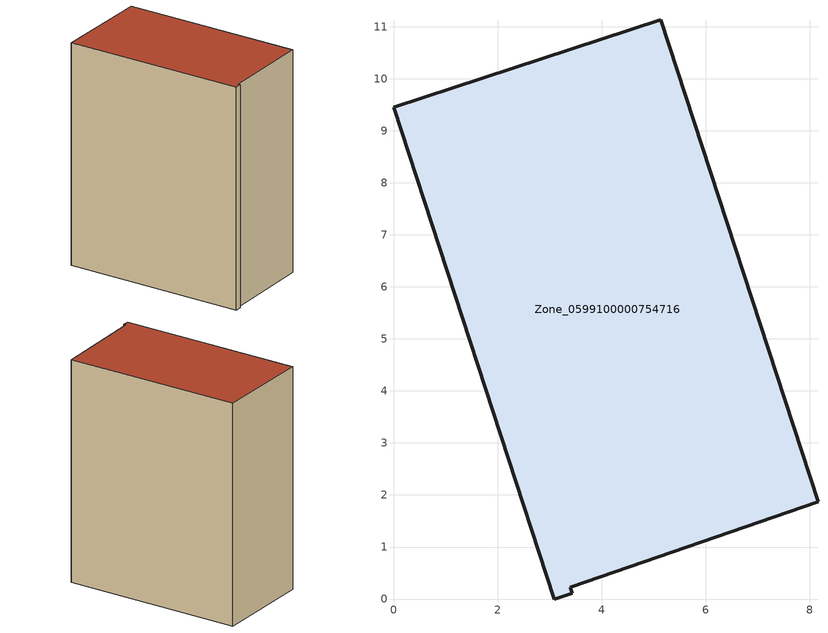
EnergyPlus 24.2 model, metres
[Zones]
Zone_0599100000754716
 floor ground (C_G): 0,9.45 5.13,11.13 8.16,1.87 3.4,0.22 3.44,0.11 3.09,0 z3.75
 wall outside (C_F): 5.13,11.13 0,9.45 3.09,0 3.44,0.11 3.4,0.22 8.16,1.87 5.13,11.13 z3.75:15.98
 roof outside (C_R): 3.09,0 3.44,0.11 3.4,0.22 8.16,1.87 5.13,11.13 0,9.45 z15.98
[BUILDING]
Pand.0599100000754716: North Axis=0; Terrain=City; Loads Convergence Tolerance Value=0.04; Temperature Convergence Tolerance Value=0.4; Solar Distribution=FullExterior; Maximum Number of Warmup Days=25; Minimum Number of Warmup Days=1
[Site:Location]
Rotterdam.The.Hague.AP_ZH_NLD Design_Conditions: Latitude=51.96; Longitude=4.45; Time Zone=1; Elevation=-4.5
[SITE:GROUNDTEMPERATURE:BUILDINGSURFACE]
18, 18, 18, 18, 18, 18, 18, 18, 18, 18, 18, 18
[MATERIAL] Thermal Absorptance=0.9; Solar Absorptance=0.7; Visible Absorptance=0.7
Name | Roughness | Thickness | Conductivity | Density | Specific Heat
G.TI.2006-2014 | MediumSmooth | 0.15 | 0.06 | 540 | 1210
F.TI.2006-2014 | Rough | 0.3 | 0.12 | 1920 | 840
R.TI.2006-2014 | MediumRough | 0.2 | 0.08 | 1500 | 1000
[CONSTRUCTION]
C_G: G.TI.2006-2014
C_F: F.TI.2006-2014
C_R: R.TI.2006-2014
[ZONE]
Zone_0599100000754716: Type=1; Multiplier=1; Ceiling Height=Autocalculate; Volume=Autocalculate; Floor Area=autocalculate; Part of Total Floor Area=Yes
[ZONEINFILTRATION:DESIGNFLOWRATE]
Infil_Zone_0599100000754716: Zone or ZoneList or Space or SpaceList=Zone_0599100000754716; Schedule=AlwaysOn; Design Flow Rate Calculation Method=Flow/Area; Flow Rate per Floor Area=0.0015; Constant Term Coefficient=1; Temperature Term Coefficient=0; Velocity Term Coefficient=0; Velocity Squared Term Coefficient=0
[HVACTEMPLATE:ZONE:IDEALLOADSAIRSYSTEM]
Zone_0599100000754716: Maximum Heating Supply Air Temperature=50; Minimum Cooling Supply Air Temperature=13; Maximum Heating Supply Air Humidity Ratio=0.0156; Minimum Cooling Supply Air Humidity Ratio=0.0077; Heating Limit=NoLimit; Cooling Limit=NoLimit; Dehumidification Control Type=ConstantSensibleHeatRatio; Cooling Sensible Heat Ratio=0.7; Dehumidification Setpoint=60; Humidification Control Type=None; Humidification Setpoint=30; Outdoor Air Method=None; Outdoor Air Flow Rate per Person=0.00944; Outdoor Air Flow Rate per Zone Floor Area=0; Outdoor Air Flow Rate per Zone=0; Demand Controlled Ventilation Type=None; Outdoor Air Economizer Type=NoEconomizer; Heat Recovery Type=None; Sensible Heat Recovery Effectiveness=0.7; Latent Heat Recovery Effectiveness=0.65
[ZONECONTROL:THERMOSTAT]
ThermostatControl_Zone_0599100000754716: Zone or ZoneList=Zone_0599100000754716; Control Type Schedule=DualSetpointControlType; Control 1=Thermostat_Zone_0599100000754716; Temperature Difference Between Cutout And Setpoint=0
[THERMOSTATSETPOINT:DUALSETPOINT]
Thermostat_Zone_0599100000754716: Heating Setpoint Temperature Schedule=HeatingSetpoint_Zone_0599100000754716; Cooling Setpoint Temperature Schedule=CoolingSetpoint_Zone_0599100000754716
[SCHEDULE:COMPACT]
HeatingSetpoint_Zone_0599100000754716: Through: 12/31, For: AllDays, Until: 24:00, 21
CoolingSetpoint_Zone_0599100000754716: Through: 12/31, For: AllDays, Until: 24:00, 24
DualSetpointControlType: Through: 12/31, For: AllDays, Until: 24:00, 4
AlwaysOn: Through: 12/31, For: AllDays, Until: 24:00, 1
